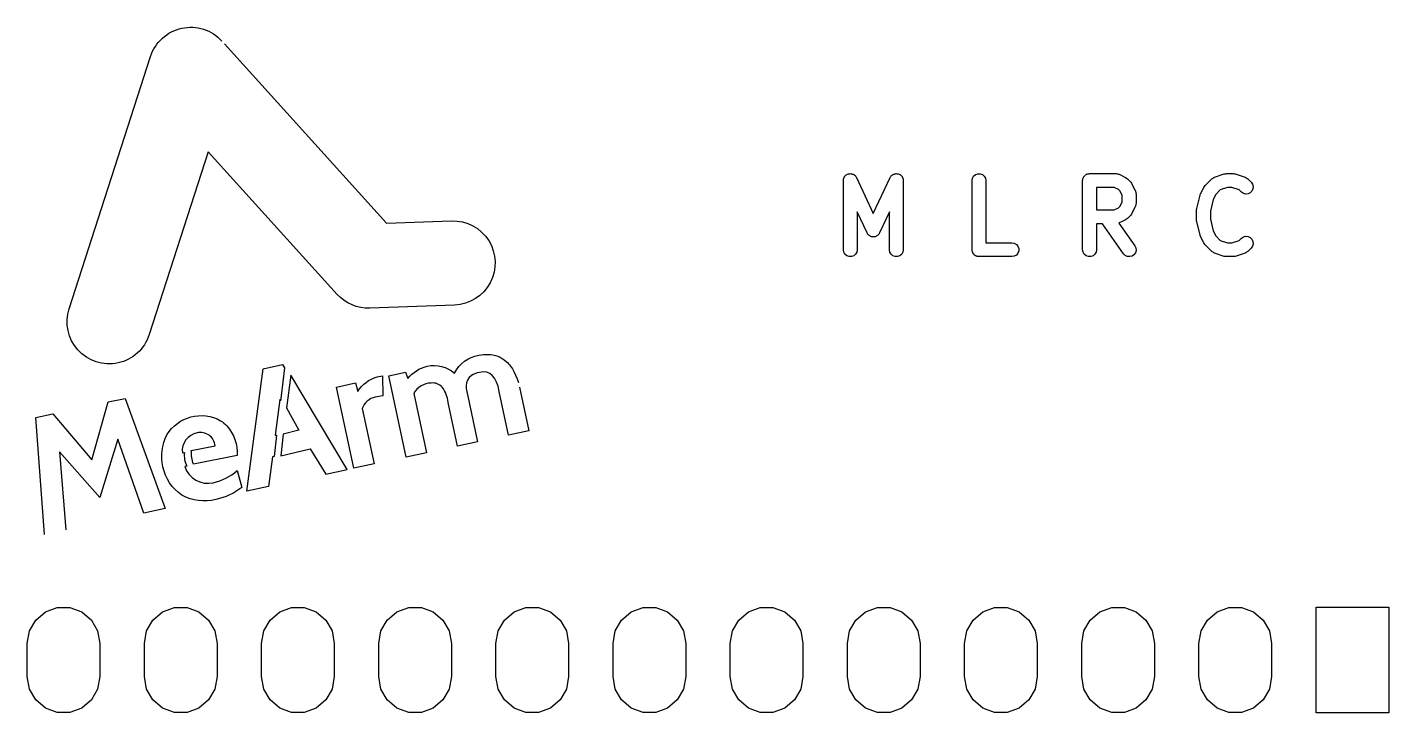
# Model space of a CAD drawing. Extents: x 94.4 to 182.1, y -155.6 to -78.6.
# Drawn here: x 145.44 to 174.95, y -93.56 to -78.7 of the extents above; entities that cross this region are included whole.
import ezdxf

# ---------------------------------------------------------------- set-up
doc = ezdxf.new("R2010")
doc.units = 0
doc.header["$MEASUREMENT"] = 0
doc.layers.add('BLACK', color=7, linetype='CONTINUOUS')
doc.layers.add('Vector Etch', color=5, linetype='CONTINUOUS')

msp = doc.modelspace()

# ---------------------------------------------------------------- linework, layer by layer
at = {"layer": 'BLACK'}
for p, q in [((145.62, -91.548), (145.829, -91.372)), ((145.829, -91.372), (146.086, -91.278)), ((146.086, -91.278), (146.36, -91.278)), ((146.36, -91.278), (146.617, -91.372)), ((146.617, -91.372), (146.826, -91.548)), ((148.16, -91.548), (148.369, -91.372)), ((148.369, -91.372), (148.626, -91.278)), ((148.626, -91.278), (148.9, -91.278)), ((148.9, -91.278), (149.157, -91.372)), ((149.157, -91.372), (149.366, -91.548)), ((150.7, -91.548), (150.909, -91.372)), ((150.909, -91.372), (151.166, -91.278)), ((151.166, -91.278), (151.44, -91.278)), ((151.44, -91.278), (151.697, -91.372)), ((151.697, -91.372), (151.906, -91.548)), ((153.24, -91.548), (153.449, -91.372)), ((153.449, -91.372), (153.706, -91.278)), ((153.706, -91.278), (153.98, -91.278)), ((153.98, -91.278), (154.237, -91.372)), ((154.237, -91.372), (154.446, -91.548)), ((155.78, -91.548), (155.989, -91.372)), ((155.989, -91.372), (156.246, -91.278)), ((156.246, -91.278), (156.52, -91.278)), ((156.52, -91.278), (156.777, -91.372)), ((156.777, -91.372), (156.986, -91.548)), ((158.32, -91.548), (158.529, -91.372)), ((158.529, -91.372), (158.786, -91.278)), ((158.786, -91.278), (159.06, -91.278)), ((159.06, -91.278), (159.317, -91.372)), ((159.317, -91.372), (159.526, -91.548)), ((160.86, -91.548), (161.069, -91.372)), ((161.069, -91.372), (161.326, -91.278)), ((161.326, -91.278), (161.6, -91.278)), ((161.6, -91.278), (161.857, -91.372)), ((161.857, -91.372), (162.066, -91.548)), ((163.4, -91.548), (163.609, -91.372)), ((163.609, -91.372), (163.866, -91.278)), ((163.866, -91.278), (164.14, -91.278)), ((164.14, -91.278), (164.397, -91.372)), ((164.397, -91.372), (164.606, -91.548)), ((165.94, -91.548), (166.149, -91.372)), ((166.149, -91.372), (166.406, -91.278)), ((166.406, -91.278), (166.68, -91.278)), ((166.68, -91.278), (166.937, -91.372)), ((166.937, -91.372), (167.146, -91.548)), ((168.48, -91.548), (168.689, -91.372)), ((168.689, -91.372), (168.946, -91.278)), ((168.946, -91.278), (169.22, -91.278)), ((169.22, -91.278), (169.477, -91.372)), ((169.477, -91.372), (169.686, -91.548)), ((171.02, -91.548), (171.229, -91.372)), ((171.229, -91.372), (171.486, -91.278)), ((171.486, -91.278), (171.76, -91.278)), ((171.76, -91.278), (172.017, -91.372)), ((172.017, -91.372), (172.226, -91.548)), ((173.376, -93.557), (173.376, -91.271)), ((173.376, -91.271), (174.95, -91.271)), ((174.95, -91.271), (174.95, -93.557)), ((145.436, -92.054), (145.483, -91.785)), ((145.483, -91.785), (145.62, -91.548)), ((146.826, -91.548), (146.963, -91.785)), ((146.963, -91.785), (147.01, -92.054)), ((147.976, -92.054), (148.023, -91.785)), ((148.023, -91.785), (148.16, -91.548)), ((149.366, -91.548), (149.503, -91.785)), ((149.503, -91.785), (149.55, -92.054)), ((150.516, -92.054), (150.563, -91.785)), ((150.563, -91.785), (150.7, -91.548)), ((151.906, -91.548), (152.043, -91.785)), ((152.043, -91.785), (152.09, -92.054)), ((153.056, -92.054), (153.103, -91.785)), ((153.103, -91.785), (153.24, -91.548)), ((154.446, -91.548), (154.583, -91.785)), ((154.583, -91.785), (154.63, -92.054)), ((155.596, -92.054), (155.643, -91.785)), ((155.643, -91.785), (155.78, -91.548)), ((156.986, -91.548), (157.123, -91.785)), ((157.123, -91.785), (157.17, -92.054)), ((158.136, -92.054), (158.183, -91.785)), ((158.183, -91.785), (158.32, -91.548)), ((159.526, -91.548), (159.663, -91.785)), ((159.663, -91.785), (159.71, -92.054)), ((160.676, -92.054), (160.723, -91.785)), ((160.723, -91.785), (160.86, -91.548)), ((162.066, -91.548), (162.203, -91.785)), ((162.203, -91.785), (162.25, -92.054)), ((163.216, -92.054), (163.263, -91.785)), ((163.263, -91.785), (163.4, -91.548)), ((164.606, -91.548), (164.743, -91.785)), ((164.743, -91.785), (164.79, -92.054)), ((165.756, -92.054), (165.803, -91.785)), ((165.803, -91.785), (165.94, -91.548)), ((167.146, -91.548), (167.283, -91.785)), ((167.283, -91.785), (167.33, -92.054)), ((168.296, -92.054), (168.343, -91.785)), ((168.343, -91.785), (168.48, -91.548)), ((169.686, -91.548), (169.823, -91.785)), ((169.823, -91.785), (169.87, -92.054)), ((170.836, -92.054), (170.883, -91.785)), ((170.883, -91.785), (171.02, -91.548)), ((172.226, -91.548), (172.363, -91.785)), ((172.363, -91.785), (172.41, -92.054)), ((145.436, -92.774), (145.436, -92.054)), ((147.01, -92.054), (147.01, -92.774)), ((147.976, -92.774), (147.976, -92.054)), ((149.55, -92.054), (149.55, -92.774)), ((150.516, -92.774), (150.516, -92.054)), ((152.09, -92.054), (152.09, -92.774)), ((153.056, -92.774), (153.056, -92.054)), ((154.63, -92.054), (154.63, -92.774)), ((155.596, -92.774), (155.596, -92.054)), ((157.17, -92.054), (157.17, -92.774)), ((158.136, -92.774), (158.136, -92.054)), ((159.71, -92.054), (159.71, -92.774)), ((160.676, -92.774), (160.676, -92.054)), ((162.25, -92.054), (162.25, -92.774)), ((163.216, -92.774), (163.216, -92.054)), ((164.79, -92.054), (164.79, -92.774)), ((165.756, -92.774), (165.756, -92.054)), ((167.33, -92.054), (167.33, -92.774)), ((168.296, -92.774), (168.296, -92.054)), ((169.87, -92.054), (169.87, -92.774)), ((170.836, -92.774), (170.836, -92.054)), ((172.41, -92.054), (172.41, -92.774)), ((145.483, -93.043), (145.436, -92.774)), ((147.01, -92.774), (146.963, -93.043)), ((148.023, -93.043), (147.976, -92.774)), ((149.55, -92.774), (149.503, -93.043)), ((150.563, -93.043), (150.516, -92.774)), ((152.09, -92.774), (152.043, -93.043)), ((153.103, -93.043), (153.056, -92.774)), ((154.63, -92.774), (154.583, -93.043)), ((155.643, -93.043), (155.596, -92.774)), ((157.17, -92.774), (157.123, -93.043)), ((158.183, -93.043), (158.136, -92.774)), ((159.71, -92.774), (159.663, -93.043)), ((160.723, -93.043), (160.676, -92.774)), ((162.25, -92.774), (162.203, -93.043)), ((163.263, -93.043), (163.216, -92.774)), ((164.79, -92.774), (164.743, -93.043)), ((165.803, -93.043), (165.756, -92.774)), ((167.33, -92.774), (167.283, -93.043)), ((168.343, -93.043), (168.296, -92.774)), ((169.87, -92.774), (169.823, -93.043)), ((170.883, -93.043), (170.836, -92.774)), ((172.41, -92.774), (172.363, -93.043)), ((145.62, -93.28), (145.483, -93.043)), ((146.963, -93.043), (146.826, -93.28)), ((148.16, -93.28), (148.023, -93.043)), ((149.503, -93.043), (149.366, -93.28)), ((150.7, -93.28), (150.563, -93.043)), ((152.043, -93.043), (151.906, -93.28)), ((153.24, -93.28), (153.103, -93.043)), ((154.583, -93.043), (154.446, -93.28)), ((155.78, -93.28), (155.643, -93.043)), ((157.123, -93.043), (156.986, -93.28)), ((158.32, -93.28), (158.183, -93.043)), ((159.663, -93.043), (159.526, -93.28)), ((160.86, -93.28), (160.723, -93.043)), ((162.203, -93.043), (162.066, -93.28)), ((163.4, -93.28), (163.263, -93.043)), ((164.743, -93.043), (164.606, -93.28)), ((165.94, -93.28), (165.803, -93.043)), ((167.283, -93.043), (167.146, -93.28)), ((168.48, -93.28), (168.343, -93.043)), ((169.823, -93.043), (169.686, -93.28)), ((171.02, -93.28), (170.883, -93.043)), ((172.363, -93.043), (172.226, -93.28)), ((145.829, -93.456), (145.62, -93.28)), ((146.086, -93.549), (145.829, -93.456)), ((146.36, -93.549), (146.086, -93.549)), ((146.617, -93.456), (146.36, -93.549)), ((146.826, -93.28), (146.617, -93.456)), ((148.369, -93.456), (148.16, -93.28)), ((148.626, -93.549), (148.369, -93.456)), ((148.9, -93.549), (148.626, -93.549)), ((149.157, -93.456), (148.9, -93.549)), ((149.366, -93.28), (149.157, -93.456)), ((150.909, -93.456), (150.7, -93.28)), ((151.166, -93.549), (150.909, -93.456)), ((151.44, -93.549), (151.166, -93.549)), ((151.697, -93.456), (151.44, -93.549)), ((151.906, -93.28), (151.697, -93.456)), ((153.449, -93.456), (153.24, -93.28)), ((153.706, -93.549), (153.449, -93.456)), ((153.98, -93.549), (153.706, -93.549)), ((154.237, -93.456), (153.98, -93.549)), ((154.446, -93.28), (154.237, -93.456)), ((155.989, -93.456), (155.78, -93.28)), ((156.246, -93.549), (155.989, -93.456)), ((156.52, -93.549), (156.246, -93.549)), ((156.777, -93.456), (156.52, -93.549)), ((156.986, -93.28), (156.777, -93.456)), ((158.529, -93.456), (158.32, -93.28)), ((158.786, -93.549), (158.529, -93.456)), ((159.06, -93.549), (158.786, -93.549)), ((159.317, -93.456), (159.06, -93.549)), ((159.526, -93.28), (159.317, -93.456)), ((161.069, -93.456), (160.86, -93.28)), ((161.326, -93.549), (161.069, -93.456)), ((161.6, -93.549), (161.326, -93.549)), ((161.857, -93.456), (161.6, -93.549)), ((162.066, -93.28), (161.857, -93.456)), ((163.609, -93.456), (163.4, -93.28)), ((163.866, -93.549), (163.609, -93.456)), ((164.14, -93.549), (163.866, -93.549)), ((164.397, -93.456), (164.14, -93.549)), ((164.606, -93.28), (164.397, -93.456)), ((166.149, -93.456), (165.94, -93.28)), ((166.406, -93.549), (166.149, -93.456)), ((166.68, -93.549), (166.406, -93.549)), ((166.937, -93.456), (166.68, -93.549)), ((167.146, -93.28), (166.937, -93.456)), ((168.689, -93.456), (168.48, -93.28)), ((168.946, -93.549), (168.689, -93.456)), ((169.22, -93.549), (168.946, -93.549)), ((169.477, -93.456), (169.22, -93.549)), ((169.686, -93.28), (169.477, -93.456)), ((171.229, -93.456), (171.02, -93.28)), ((171.486, -93.549), (171.229, -93.456)), ((171.76, -93.549), (171.486, -93.549)), ((172.017, -93.456), (171.76, -93.549)), ((172.226, -93.28), (172.017, -93.456)), ((174.95, -93.557), (173.376, -93.557))]:
    msp.add_line(p, q, dxfattribs=at)
for points in [[(163.392, -83.621), (163.352, -83.654), (163.303, -83.672), (163.251, -83.672), (163.202, -83.654), (163.162, -83.621), (163.136, -83.576), (163.127, -83.524), (163.127, -82.024), (163.13, -82.005), (163.132, -81.986), (163.135, -81.98), (163.136, -81.973), (163.146, -81.956), (163.154, -81.938), (163.159, -81.934), (163.162, -81.928), (163.177, -81.915), (163.191, -81.902), (163.197, -81.899), (163.202, -81.895), (163.22, -81.888), (163.238, -81.88), (163.245, -81.879), (163.251, -81.877), (163.271, -81.877), (163.29, -81.875), (163.296, -81.877), (163.303, -81.877), (163.321, -81.883), (163.34, -81.888), (163.346, -81.892), (163.352, -81.895), (163.367, -81.907), (163.383, -81.918), (163.387, -81.924), (163.392, -81.928), (163.402, -81.945), (163.413, -81.961), (163.777, -82.741), (164.141, -81.961), (164.152, -81.945), (164.162, -81.928), (164.167, -81.924), (164.171, -81.918), (164.187, -81.907), (164.202, -81.895), (164.208, -81.892), (164.214, -81.888), (164.233, -81.883), (164.251, -81.877), (164.258, -81.877), (164.264, -81.875), (164.283, -81.877), (164.303, -81.877), (164.309, -81.879), (164.316, -81.88), (164.334, -81.888), (164.352, -81.895), (164.357, -81.899), (164.363, -81.902), (164.377, -81.915), (164.392, -81.928), (164.395, -81.934), (164.4, -81.938), (164.408, -81.956), (164.418, -81.973), (164.419, -81.98), (164.422, -81.986), (164.424, -82.005), (164.427, -82.024), (164.427, -83.524), (164.418, -83.576), (164.392, -83.621), (164.352, -83.654), (164.303, -83.672), (164.251, -83.672), (164.202, -83.654), (164.162, -83.621), (164.136, -83.576), (164.127, -83.524), (164.127, -82.701), (163.913, -83.159), (163.905, -83.17), (163.9, -83.182), (163.891, -83.191), (163.883, -83.202), (163.872, -83.209), (163.863, -83.219), (163.851, -83.224), (163.84, -83.232), (163.828, -83.235), (163.816, -83.241), (163.803, -83.242), (163.79, -83.245), (163.777, -83.244), (163.764, -83.245), (163.751, -83.242), (163.738, -83.241), (163.726, -83.235), (163.714, -83.232), (163.703, -83.224), (163.691, -83.219), (163.682, -83.209), (163.671, -83.202), (163.663, -83.191), (163.654, -83.182), (163.649, -83.17), (163.641, -83.159), (163.427, -82.701), (163.427, -83.524), (163.418, -83.576)], [(166.182, -81.928), (166.208, -81.973), (166.217, -82.024), (166.217, -83.374), (166.781, -83.374), (166.833, -83.383), (166.878, -83.41), (166.911, -83.449), (166.929, -83.498), (166.929, -83.55), (166.911, -83.599), (166.878, -83.639), (166.833, -83.665), (166.781, -83.674), (166.067, -83.674), (166.054, -83.672), (166.041, -83.672), (166.029, -83.668), (166.016, -83.665), (166.004, -83.659), (165.992, -83.654), (165.982, -83.646), (165.971, -83.639), (165.962, -83.629), (165.952, -83.621), (165.946, -83.609), (165.937, -83.599), (165.933, -83.587), (165.926, -83.576), (165.924, -83.563), (165.919, -83.55), (165.919, -83.537), (165.917, -83.524), (165.917, -82.024), (165.926, -81.973), (165.952, -81.928), (165.992, -81.895), (166.041, -81.877), (166.093, -81.877), (166.142, -81.895)], [(169.099, -82.945), (169.444, -83.438), (169.466, -83.486), (169.471, -83.538), (169.457, -83.588), (169.427, -83.631), (169.385, -83.66), (169.334, -83.674), (169.282, -83.669), (169.235, -83.647), (169.198, -83.61), (168.743, -82.96), (168.614, -82.96), (168.614, -83.524), (168.605, -83.576), (168.579, -83.621), (168.539, -83.654), (168.49, -83.672), (168.438, -83.672), (168.389, -83.654), (168.349, -83.621), (168.323, -83.576), (168.314, -83.524), (168.314, -82.024), (168.316, -82.011), (168.316, -81.998), (168.321, -81.986), (168.323, -81.973), (168.33, -81.962), (168.334, -81.949), (168.343, -81.939), (168.349, -81.928), (168.359, -81.92), (168.368, -81.91), (168.379, -81.903), (168.389, -81.895), (168.401, -81.89), (168.413, -81.883), (168.426, -81.881), (168.438, -81.877), (168.451, -81.877), (168.464, -81.874), (169.036, -81.874), (169.044, -81.876), (169.053, -81.875), (169.07, -81.88), (169.087, -81.883), (169.094, -81.888), (169.103, -81.89), (169.246, -81.962), (169.265, -81.976), (169.284, -81.99), (169.356, -82.061), (169.37, -82.081), (169.384, -82.1), (169.455, -82.243), (169.458, -82.251), (169.462, -82.259), (169.465, -82.276), (169.47, -82.293), (169.47, -82.302), (169.471, -82.31), (169.471, -82.524), (169.47, -82.533), (169.47, -82.542), (169.465, -82.558), (169.462, -82.576), (169.458, -82.583), (169.455, -82.592), (169.384, -82.734), (169.37, -82.754), (169.356, -82.773), (169.284, -82.845), (169.265, -82.859), (169.246, -82.873), (169.171, -82.91), (169.103, -82.944)], [(171.623, -81.882), (171.837, -81.954), (171.845, -81.958), (171.853, -81.96), (171.868, -81.97), (171.883, -81.978), (171.889, -81.985), (171.896, -81.99), (171.967, -82.061), (171.997, -82.104), (172.011, -82.154), (172.006, -82.206), (171.984, -82.253), (171.947, -82.29), (171.9, -82.312), (171.848, -82.317), (171.798, -82.303), (171.755, -82.273), (171.709, -82.227), (171.551, -82.174), (171.457, -82.174), (171.299, -82.227), (171.199, -82.328), (171.146, -82.434), (171.083, -82.686), (171.083, -82.863), (171.146, -83.115), (171.199, -83.221), (171.299, -83.322), (171.457, -83.374), (171.551, -83.374), (171.709, -83.322), (171.755, -83.275), (171.798, -83.246), (171.848, -83.232), (171.9, -83.237), (171.947, -83.259), (171.984, -83.296), (172.006, -83.343), (172.011, -83.395), (171.997, -83.445), (171.967, -83.488), (171.896, -83.559), (171.889, -83.564), (171.883, -83.57), (171.868, -83.579), (171.853, -83.589), (171.845, -83.591), (171.837, -83.595), (171.623, -83.667), (171.599, -83.67), (171.576, -83.674), (171.433, -83.674), (171.409, -83.67), (171.385, -83.667), (171.171, -83.595), (171.163, -83.591), (171.155, -83.589), (171.141, -83.579), (171.125, -83.57), (171.119, -83.564), (171.112, -83.559), (170.97, -83.416), (170.956, -83.397), (170.941, -83.377), (170.87, -83.234), (170.865, -83.219), (170.859, -83.204), (170.787, -82.918), (170.786, -82.9), (170.783, -82.882), (170.783, -82.667), (170.786, -82.649), (170.787, -82.631), (170.859, -82.345), (170.865, -82.33), (170.87, -82.314), (170.941, -82.172), (170.956, -82.152), (170.97, -82.133), (171.112, -81.99), (171.119, -81.985), (171.125, -81.978), (171.141, -81.97), (171.155, -81.96), (171.163, -81.958), (171.171, -81.954), (171.385, -81.882), (171.409, -81.879), (171.433, -81.874), (171.576, -81.874), (171.599, -81.879)], [(169.09, -82.219), (169, -82.174), (168.614, -82.174), (168.614, -82.66), (169, -82.66), (169.09, -82.615), (169.127, -82.578), (169.171, -82.489), (169.171, -82.346), (169.127, -82.256)]]:
    msp.add_lwpolyline(points, close=True, dxfattribs=at)
at = {"layer": 'Vector Etch'}
for points in [[(149.711, -79.065), (153.223, -82.951), (154.633, -82.899, -1.000011), (154.7, -84.723), (152.865, -84.791, -0.221762), (152.154, -84.491), (149.361, -81.4), (148.081, -85.364, -1.000007), (146.344, -84.803), (148.11, -79.335, -0.57733), (149.656, -79.004)], [(156.105, -86.501), (156.307, -87.447), (155.871, -87.54), (155.669, -86.594), (155.642, -86.483), (155.609, -86.39), (155.566, -86.307), (155.518, -86.246), (155.462, -86.204), (155.399, -86.179), (155.324, -86.172), (155.238, -86.182), (155.19, -86.194), (155.141, -86.211), (155.105, -86.227), (155.068, -86.248), (155.013, -86.294), (154.978, -86.348), (154.957, -86.405), (154.95, -86.466), (154.953, -86.533), (154.963, -86.598), (155.196, -87.685), (154.763, -87.777), (154.561, -86.831, 0.12742), (154.432, -86.503, 0.247511), (154.191, -86.412, 0.25781), (153.813, -86.638), (154.088, -87.922), (153.652, -88.015), (153.276, -86.256), (153.634, -86.18), (153.688, -86.312, -0.17085), (154.103, -86.05, -0.249593), (154.698, -86.202, -0.246892), (155.225, -85.81, -0.055152), (155.424, -85.791, -0.18144), (155.819, -85.946, -0.091161), (155.987, -86.165), (156.023, -86.241), (156.057, -86.324), (156.082, -86.404)]]:
    msp.add_lwpolyline(points, format="xyb", dxfattribs=at)
for points in [[(150.547, -86.105), (150.972, -86.014), (151.013, -86.08), (150.942, -86.687), (150.929, -86.8), (150.91, -86.77), (150.811, -87.545), (150.842, -87.539), (150.787, -88.006), (150.75, -88.014), (150.666, -88.654), (150.198, -88.754)], [(150.985, -87.519), (150.93, -87.987), (151.569, -87.839), (151.907, -88.388), (152.375, -88.288), (151.152, -86.242), (151.058, -86.946), (151.321, -87.436)]]:
    msp.add_lwpolyline(points, close=True, dxfattribs=at)
for points in [[(152.519, -88.257), (152.143, -86.499), (152.551, -86.411), (152.601, -86.596, -0.19487), (153.023, -86.281), (153.139, -86.256), (153.143, -86.686), (152.981, -86.72, 0.270839), (152.699, -86.965), (152.955, -88.164)], [(148.791, -88.841, -0.203101), (148.378, -88.228, -0.174705), (148.464, -87.535, -0.404), (149.629, -87.228, -0.061237), (149.766, -87.341, -0.191344), (149.988, -87.979), (149.04, -88.172, -0.081485), (148.993, -87.873), (149.51, -87.772, 0.453046), (149.118, -87.492, 0.387492), (148.799, -87.924), (148.842, -87.915, 0.14073), (148.895, -88.213), (148.852, -88.222, 0.386394), (149.47, -88.572, 0.121702), (149.985, -88.31), (150.085, -88.675, -0.118178), (149.527, -88.935, -0.195946)]]:
    msp.add_lwpolyline(points, format="xyb", close=True, dxfattribs=at)
msp.add_lwpolyline([(145.808, -89.694), (145.623, -87.158), (145.992, -87.079), (146.833, -88.073), (147.191, -86.823), (147.561, -86.744), (148.429, -89.133), (147.961, -89.233), (147.397, -87.628), (147.01, -88.896), (146.135, -87.902), (146.276, -89.593)], dxfattribs=at)

doc.saveas('drawing.dxf')
